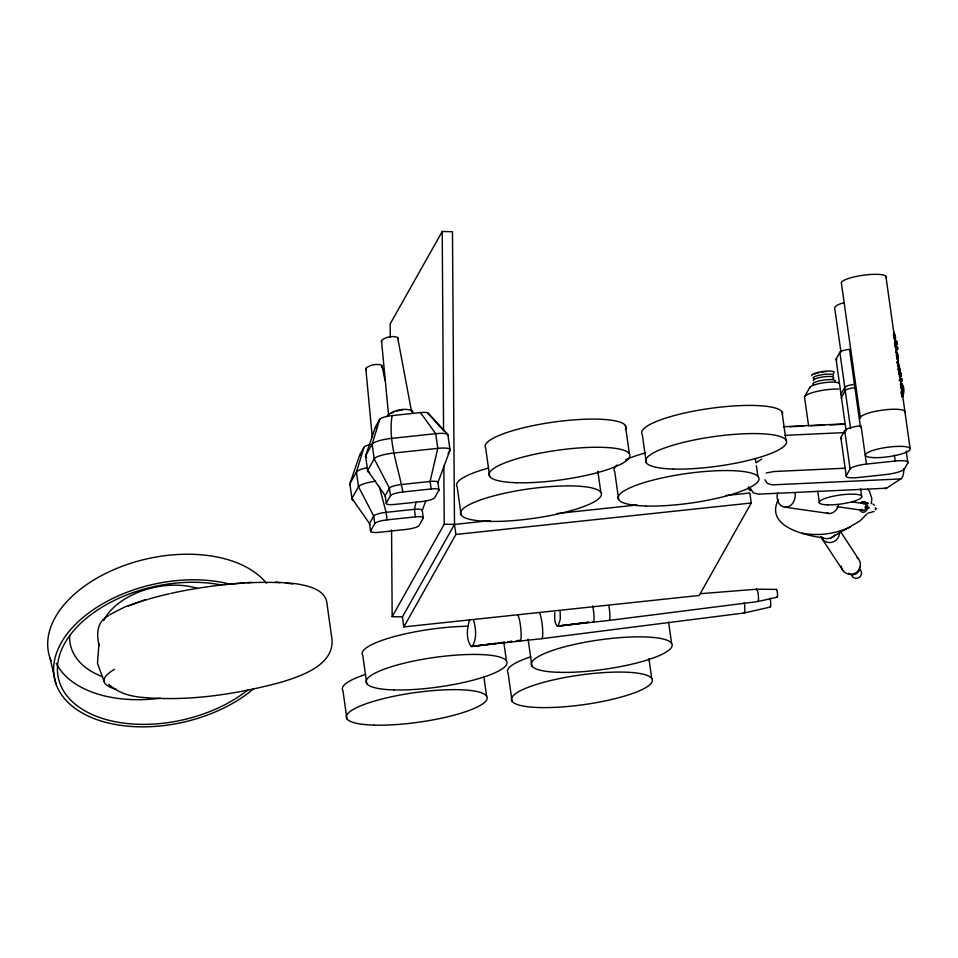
<?xml version="1.0" encoding="UTF-8"?>
<svg xmlns="http://www.w3.org/2000/svg" width="958" height="958" viewBox="0 0 958 958"><rect width="100%" height="100%" fill="white"/><g stroke="black" fill="none" stroke-linecap="round" stroke-linejoin="round"><path stroke-width="1.44" d="M898.149 369.764L898.125 367.872M444.033 431.088L428.262 413.712A9.173 1.928 -8 0 0 420.418 412.587L392.109 415.604C387.798 441.925 398.348 466.63 402.839 491.981A11.149 2.335 -8 0 0 390.469 495.681L386.254 503.166A10.203 2.132 -8 0 0 394.971 504.411L421.532 501.585A11.903 2.491 -8 0 0 434.752 497.633L438.992 490.089L437.938 482.581L450.032 450.104L447.973 435.435L445.997 433.267M899.406 374.063L898.987 373.404M899.514 369.908L898.999 366.243M554.754 612.39C554.766 616.904 553.916 622.76 557.364 626.209L588.308 622.281M98.937 643.489L97.5 663.415L104.374 682.108M895.191 337.635L895.035 338.641M871.289 503.68L871.84 498.507L869.397 491.167L867.541 489.023M898.017 359.238L898.089 357.753M372.255 436.848L365.788 368.375C369.932 364.735 376.71 363.429 381.919 365.273L384.996 380.386M388.541 414.862L381.488 340.497C385.631 336.857 392.409 335.551 397.618 337.384L411.629 411.904M382.338 365.896L381.476 367.429M397.881 338.749L398.037 338.018M387.212 416.61L387.451 415.473C393.882 409.82 404.384 407.809 412.443 410.659L412.862 412.766M901.837 395.438L901.406 386.242A4.85 0.754 83.9 0 0 900.891 384.421L900.436 383.919L902.292 380.661L901.981 378.398L900.376 378.566L899.131 380.781M416.071 502.148L414.395 509.333L415.449 516.853A9.173 1.928 -8 0 1 423.292 517.979L422.239 510.458L425.771 500.986M860.452 427.124L849.518 349.347L848.225 349.502A8.502 1.784 -8 0 0 840.094 351.933L835.963 359.274A7.64 1.605 -8 0 0 836.981 359.945M370.746 444.416A11.149 2.335 -8 0 0 364.04 447.182L356.448 472.043L349.862 483.742L351.933 498.411A15.927 3.341 -8 0 0 353.011 499.992M392.109 415.604A11.149 2.335 -8 0 0 379.739 419.305L372.147 444.165L365.561 455.852L367.632 470.534L385.2 495.645A10.203 2.132 -8 0 0 385.463 496.448M364.04 447.182L359.825 454.667L349.862 483.742A15.927 3.341 -8 0 0 350.281 484.999M379.739 419.305L375.524 426.789L365.561 455.852A15.927 3.341 -8 0 0 366.651 457.445M895.562 347.299L895.383 345.275L895.766 347.299M895.203 341.132L895.538 338.797A4.095 0.635 83.9 0 0 895.383 336.354L893.97 332.27M469.707 619.563C466.977 627.897 465.66 639.321 471.288 646.542L504.818 642.291L498.795 642.998M902.867 393.211L902.915 387.427M778.339 499.477C764.712 526.888 805.175 535.235 823.437 537.977M804.636 396.636L809.75 387.427M726.092 495.514L749.839 492.987L751.252 503.01L699.196 595.457L403.833 626.903L455.9 534.456L454.487 524.433L452.475 231.716L442.213 231.489L390.157 323.936L390.253 337.372M423.292 517.979L419.053 525.511A11.903 2.491 -8 0 1 405.833 529.463L379.272 532.289A10.203 2.132 -8 0 1 370.554 531.043L374.77 523.559L373.716 516.051L358.508 486.724L356.448 472.043A17.412 3.652 -8 0 1 366.926 467.708M448.045 453.649L450.032 450.104A14.334 3.006 -8 0 0 437.782 448.356L393.546 453.062A17.412 3.652 -8 0 0 374.207 458.834L367.632 470.534A15.927 3.341 -8 0 0 369.62 472.39M490.113 520.637L454.487 524.433L402.432 616.892L392.169 616.653L444.225 524.194L443.829 465.959M846.225 475.827L840.837 437.483L844.705 430.621A14.729 3.09 -8 0 1 861.05 425.735L866.439 464.079A14.729 3.09 -8 0 0 850.093 468.965L846.225 475.827A13.867 2.91 -8 0 0 858.081 477.527L885.18 474.641A17.376 3.64 -8 0 0 904.472 468.881L907.873 462.846L906.22 451.038M896.712 341.204L896.748 344.197L895.143 344.365L894.808 341.922L896.712 341.204L896.748 344.197M895.143 344.365L897.059 343.647M895.011 345.143L895.586 344.138M895.203 346.82L896.508 344.521L896.185 342.257M896.233 350.293L896.389 351.418M895.934 351.969L897.802 348.652L897.478 346.389L895.886 346.568L896.197 348.82L897.802 348.652M899.969 369.189L900.28 371.381L898.676 371.548L898.376 369.357L899.969 369.189L898.76 363.789M898.975 373.68L900.28 371.381M901.215 373.213L901.25 376.195L899.646 376.374L899.299 373.931L901.215 373.213L898.915 374.111M899.646 376.374L901.55 375.656M900.616 384.362L901.095 383.392L901.107 384.302M902.017 396.468C902.005 393.606 902.867 399.785 902.747 395.163M897.227 355.442L897.826 355.873M866.942 513.943L859.925 520.996L830.79 537.977M108.721 615.563C96.602 621.694 96.411 634.16 99.081 645.632M886.03 488.508L901.478 478.425A10.754 4.299 87.4 0 0 903.801 468.57M761.706 459.062L755.958 462.81L755.347 458.499M896.209 352.257L896.544 353.203M109.775 614.677L125.019 606.845L145.76 599.552M899.167 372.183L899.047 373.895M874.067 511.464L867.96 513.141M766.244 472.965L774.16 471.504L845.267 468.211M860.727 503.154A5.329 4.215 -81.9 0 1 861.661 502.339L862.727 501.836A5.329 4.215 -81.9 0 1 867.553 505.297A5.329 4.215 -81.9 0 1 864.882 511.847A5.329 4.215 -81.9 0 1 859.601 509.536M391.547 413.126L393.81 412.096M850.441 526.936C835.496 533.941 818.503 536.229 802.253 533.223M894.413 334.234L895.059 335.779M900.915 393.666L901.646 390.241L900.436 383.919C904.951 383.092 904.472 395.738 902.352 395.51M396.504 411.198L398.468 410.731M557.364 626.209L588.404 622.257M471.288 646.542L495.861 643.369M777.237 597.157L757.97 601.54L609.048 620.437L558.131 626.029L560.298 619.119L560.131 611.132M770.316 607.049L744.115 612.988L541.569 638.699L472.318 646.303C476.94 638.794 475.946 628.699 473.683 620.497M399.45 410.503L402.444 410.048M875.349 507.728L876.295 508.746L875.205 509.692M897.047 352.951L897.526 353.37A4.024 0.623 83.9 0 1 898.053 355.382L897.802 362.783L897.814 361.417M507.728 641.92L512.099 641.369L507.62 641.908M519.392 640.435L516.47 640.806L519.392 640.435A13.184 2.036 83.9 0 0 521.032 631.669A13.184 2.036 83.9 0 0 517.967 615.323M854.452 384.397L853.147 384.565A8.502 1.784 -8 0 0 845.028 386.984L840.885 394.325A7.64 1.605 -8 0 0 841.459 394.864M854.907 387.691L853.614 387.846A8.502 1.784 -8 0 0 845.483 390.277L841.352 397.618A7.64 1.605 -8 0 0 841.603 398.001M894.904 344.688L896.508 344.521M896.005 351.885L896.844 353.083M896.077 352.652L896.724 352.927M897.119 362.579L897.179 363.274M899.406 376.698L900.999 376.53M902.292 380.661L900.7 380.829L900.376 378.566M402.839 491.981L431.148 488.963A9.173 1.928 -8 0 1 438.992 490.089M866.439 464.079L895.179 461.026A14.849 3.114 -8 0 1 907.873 462.846M374.77 523.559A11.149 2.335 -8 0 1 387.14 519.859L415.449 516.853M556.897 513.536L637.046 504.998M455.9 534.456L751.252 503.01M700.454 593.697L756.748 589.194L776.471 589.421M224.567 584.44L251.475 582.356M783.464 426.729L844.716 423.903M789.715 426.765L803.163 426.142M810.636 425.795L824.084 425.172M830.059 424.897L844.992 424.214M785.009 435.339L844.764 432.585M900.867 478.94L772.388 484.868L767.442 483.491L764.903 479.754M886.617 488.221L758.137 494.16L753.239 492.759L750.797 488.951M861.853 502.243L863.014 502.208A32.045 17.34 64.7 0 1 866.727 502.818L867.996 503.261M861.661 502.339L862.799 502.303A31.77 15.867 56.6 0 1 866.523 502.914L867.828 503.345M444.225 524.194L454.487 524.433M275.605 582.081L295.327 583.626C306.141 585.53 323.409 588.38 326.642 601.289L331.468 635.633C337.192 664.277 301.938 675.845 280.981 682.276C234.758 694.67 186.283 701.963 138.419 696.993C127.51 695.508 116.972 691.975 108.805 684.311M852.045 501.908L863.697 503.573M864.858 507.189L869.098 507.8M865.936 507.56L868.75 507.956M836.981 506.65L863.206 510.41M777.692 492.735A11.352 8.993 -81.9 0 0 785.368 507.237L829.125 513.5M872.906 503.992L874.51 505.297M897.61 362.519L897.323 361.633L897.67 363.214M428.262 413.209L447.961 434.645M420.418 412.587L435.722 433.687L437.782 448.356L430.094 481.455L431.148 488.963M381.332 341.24L381.751 341.862M365.633 369.117L366.052 369.74M840.896 532.181L858.56 559.053M822.12 538.875L843.004 570.633M901.933 397.127L902.256 395.211M902.723 386.709L902.029 383.751M901.981 395.738L902.508 396.408L902.664 395.163M897.538 364.172L898.053 366.962M897.203 362.543L897.323 361.477M895.407 347.251L895.215 345.551M379.344 486.652L386.086 512.35L387.14 519.859M50.091 658.266L55.971 683.844M896.233 352.412L896.353 353.131M893.359 333.839L893.778 336.533A4.095 0.635 83.9 0 1 893.934 338.976M898.125 363.8L898.221 364.423M840.98 352.137L834.669 307.877A20.369 6.131 -3.2 0 1 843.926 302.74M885.91 276.359L901.993 390.744M902.4 393.678L910.088 448.392M894.353 455.122L895.179 461.026M860.595 488.664L861.637 496.064M839.843 352.233L850.572 428.561M836.035 359.011L846.142 430.944M844.705 430.621L850.093 468.965M808.6 425.951L804.648 397.821A21.495 4.503 -8 0 1 815.078 391.894A21.495 4.503 -8 0 1 838.693 389.044M817.749 491.095L819.413 502.938M781.991 411.82L785.943 439.985M756.377 465.756L757.826 476.102M646.267 462.714L642.303 434.537A71.12 14.909 -8 0 1 708.968 408.575A71.12 14.909 -8 0 1 782.542 414.371M668.6 622.137L671.57 643.261M625.382 425.496L629.346 453.673M648.961 658.757L651.727 678.48M618.688 499.693L614.725 471.528A71.12 14.909 -8 0 1 616.988 464.977M597.852 471.18L600.822 492.304M528.121 639.225L531.882 665.99M489.658 476.401L485.694 448.224A71.12 14.909 -8 0 1 555.436 421.831A71.12 14.909 -8 0 1 625.406 429.424M503.848 642.531L506.423 660.84M512.051 701.208L508.087 673.031A71.12 14.909 -8 0 1 530.72 656.841M461.133 515.033L457.17 486.856A71.12 14.909 -8 0 1 488.113 468.175M483.814 676.348L486.592 696.059M390.469 495.681L389.415 488.161L374.207 458.834L372.147 444.165A17.412 3.652 -8 0 1 391.487 438.393L435.722 433.687A14.334 3.006 -8 0 1 447.973 435.435M402.432 616.892L403.833 626.903M386.254 503.166L385.2 495.645L389.415 488.161A11.149 2.335 -8 0 1 401.785 484.473L430.094 481.455A9.173 1.928 -8 0 1 437.938 482.581M370.554 531.043L369.501 523.535L351.933 498.411L358.508 486.724A17.412 3.652 -8 0 1 375.596 481.215M366.734 683.569L362.783 655.404A71.12 14.909 -8 0 1 393.738 636.711A71.12 14.909 -8 0 1 468.486 626.269M346.904 718.787L342.952 690.622A71.12 14.909 -8 0 1 365.573 674.42M896.496 351.837L896.568 352.592M896.856 359.13L896.449 355.55A4.024 0.623 83.9 0 0 896.281 354.711M442.213 231.489L443.578 430.118M391.571 530.037L392.169 616.653M841.771 438.872A13.867 2.91 -8 0 1 840.837 437.483M128.444 606.079A104.614 21.926 -8 0 1 147.544 599.433M148.801 599.049A104.614 21.926 -8 0 1 169.494 593.721M170.955 593.385A104.614 21.926 -8 0 1 244.661 583.015M247.487 582.859A104.614 21.926 -8 0 1 280.119 582.727M286.119 583.171A104.614 21.926 -8 0 1 292.885 583.961M102.745 676.803A93.321 56.57 -12.9 0 1 69.635 635.489M160.405 698.202A112.469 68.174 -12.9 0 1 56.223 663.235M247.859 690A112.469 68.174 -12.9 0 1 98.494 717.099A112.469 68.174 -12.9 0 1 76.412 627.586A112.469 68.174 -12.9 0 1 221.993 585.134M253.702 688.754A116.373 70.545 -12.9 0 1 96.267 719.398A116.373 70.545 -12.9 0 1 75.538 624.305A116.373 70.545 -12.9 0 1 230.962 584.44M51.109 660.912A116.373 70.545 -12.9 0 1 124.552 565.4A116.373 70.545 -12.9 0 1 266.504 583.242M103.739 620.461A61.719 37.422 -12.9 0 1 197.635 588.487M115.978 689.233A105.452 22.106 -8 0 1 114.409 669.414M376.219 427.795A10.203 2.132 -8 0 1 375.524 426.789M370.195 524.541A10.203 2.132 -8 0 1 369.501 523.535L373.716 516.051A11.149 2.335 -8 0 1 386.086 512.35L414.395 509.333A9.173 1.928 -8 0 1 422.239 510.458M360.088 455.469A10.203 2.132 -8 0 1 359.825 454.667M625.574 459.852A71.12 14.909 -8 0 1 645.668 452.835M744.354 602.69A8.442 1.305 83.9 0 1 743.731 612.641M770.016 598.175A5.293 0.814 83.9 0 1 770.771 605.121A5.293 0.814 83.9 0 1 769.825 606.258M538.971 612.473A13.184 2.036 83.9 0 1 542.36 625.993A13.184 2.036 83.9 0 1 541.569 638.699M756.341 589.924A6.203 0.958 83.9 0 1 758.257 594.75A6.203 0.958 83.9 0 1 757.694 601.277M776.327 589.517A3.892 0.599 83.9 0 1 777.513 593.912A3.892 0.599 83.9 0 1 776.878 596.583M592.619 605.887A9.7 1.497 83.9 0 1 594.02 617.563A9.7 1.497 83.9 0 1 592.739 621.718M608.941 606.234A9.7 1.497 83.9 0 1 609.048 620.437M856.835 557.305A9.7 9.412 -33.3 0 1 855.374 573.076A9.7 9.412 -33.3 0 1 841.22 566.094M839.459 531.846A9.7 9.412 -33.3 0 1 820.922 536.731M834.813 534.971A9.7 9.412 -33.3 0 1 821.293 536.743M859.625 567.208A6.802 6.598 -33.3 0 1 848.68 573.375M859.577 569.22A5.209 5.053 -33.3 0 1 859.362 577.315A5.209 5.053 -33.3 0 1 851.506 575.231M748.342 487.155A5.485 2.191 87.4 0 0 750.773 490.58L750.425 489.131A4.024 1.605 87.4 0 1 748.749 487.095M886.03 488.508A9.676 3.868 87.4 0 1 884.521 488.209M813.689 384.745A11.352 2.383 -8 0 1 822.587 380.242A11.352 2.383 -8 0 1 835.232 381.236M813.498 380.649A10.251 2.144 -8 0 1 824.874 376.686A10.251 2.144 -8 0 1 832.957 378.578M813.869 378.781A10.251 2.144 -8 0 1 821.904 374.722A10.251 2.144 -8 0 1 833.316 375.62M811.713 375.704A11.352 2.383 -8 0 1 824.323 371.309A11.352 2.383 -8 0 1 833.28 373.404M809.75 388.253A15.077 3.161 -8 0 1 822.587 382.949A15.077 3.161 -8 0 1 839.352 383.44M814.348 374.279A9.305 1.952 -8 0 1 815.545 373.668M817.246 373.081A9.305 1.952 -8 0 1 819.33 372.542M821.653 372.099A9.305 1.952 -8 0 1 826.383 371.596M862.978 503.669A3.437 2.718 -81.9 0 1 866.176 507.069A3.437 2.718 -81.9 0 1 862.499 510.267M861.877 509.907A3.437 2.718 -81.9 0 1 861.35 509.345M838.442 505.381A11.352 8.993 -81.9 0 1 826.826 513.045M795.104 493.262A11.352 8.993 -81.9 0 1 785.368 507.237M904.891 412.527A22.633 4.742 -8 0 0 882.617 410.108A22.633 4.742 -8 0 0 860.428 418.514L841.471 283.58A22.633 4.742 -8 0 1 863.661 275.185A22.633 4.742 -8 0 1 885.922 277.604M488.173 521.368A71.12 14.909 -8 0 0 600.846 496.232A71.12 14.909 -8 0 0 503.908 493.406A71.12 14.909 -8 0 0 488.173 521.368M516.697 482.736A71.12 14.909 -8 0 0 629.37 457.601A71.12 14.909 -8 0 0 532.432 454.775A71.12 14.909 -8 0 0 516.697 482.736M393.774 689.904A71.12 14.909 -8 0 0 506.447 664.768A71.12 14.909 -8 0 0 409.521 661.942A71.12 14.909 -8 0 0 393.774 689.904M373.943 725.122A71.12 14.909 -8 0 0 486.616 699.987A71.12 14.909 -8 0 0 389.678 697.161A71.12 14.909 -8 0 0 373.943 725.122M539.091 707.543A71.12 14.909 -8 0 0 651.763 682.407A71.12 14.909 -8 0 0 554.826 679.581A71.12 14.909 -8 0 0 539.091 707.543M558.921 672.324A71.12 14.909 -8 0 0 671.594 647.189A71.12 14.909 -8 0 0 574.668 644.363A71.12 14.909 -8 0 0 558.921 672.324M645.716 506.028A71.12 14.909 -8 0 0 758.401 480.892A71.12 14.909 -8 0 0 661.463 478.066A71.12 14.909 -8 0 0 645.716 506.028M673.294 469.049A71.12 14.909 -8 0 0 785.979 443.913A71.12 14.909 -8 0 0 689.041 441.087A71.12 14.909 -8 0 0 673.294 469.049M827.592 504.854A21.495 4.503 -8 0 0 861.649 497.25A21.495 4.503 -8 0 0 832.346 496.4A21.495 4.503 -8 0 0 827.592 504.854M874.247 457.637A22.633 4.742 -8 0 0 910.1 449.637A22.633 4.742 -8 0 0 879.252 448.739A22.633 4.742 -8 0 0 874.247 457.637"/></g></svg>
